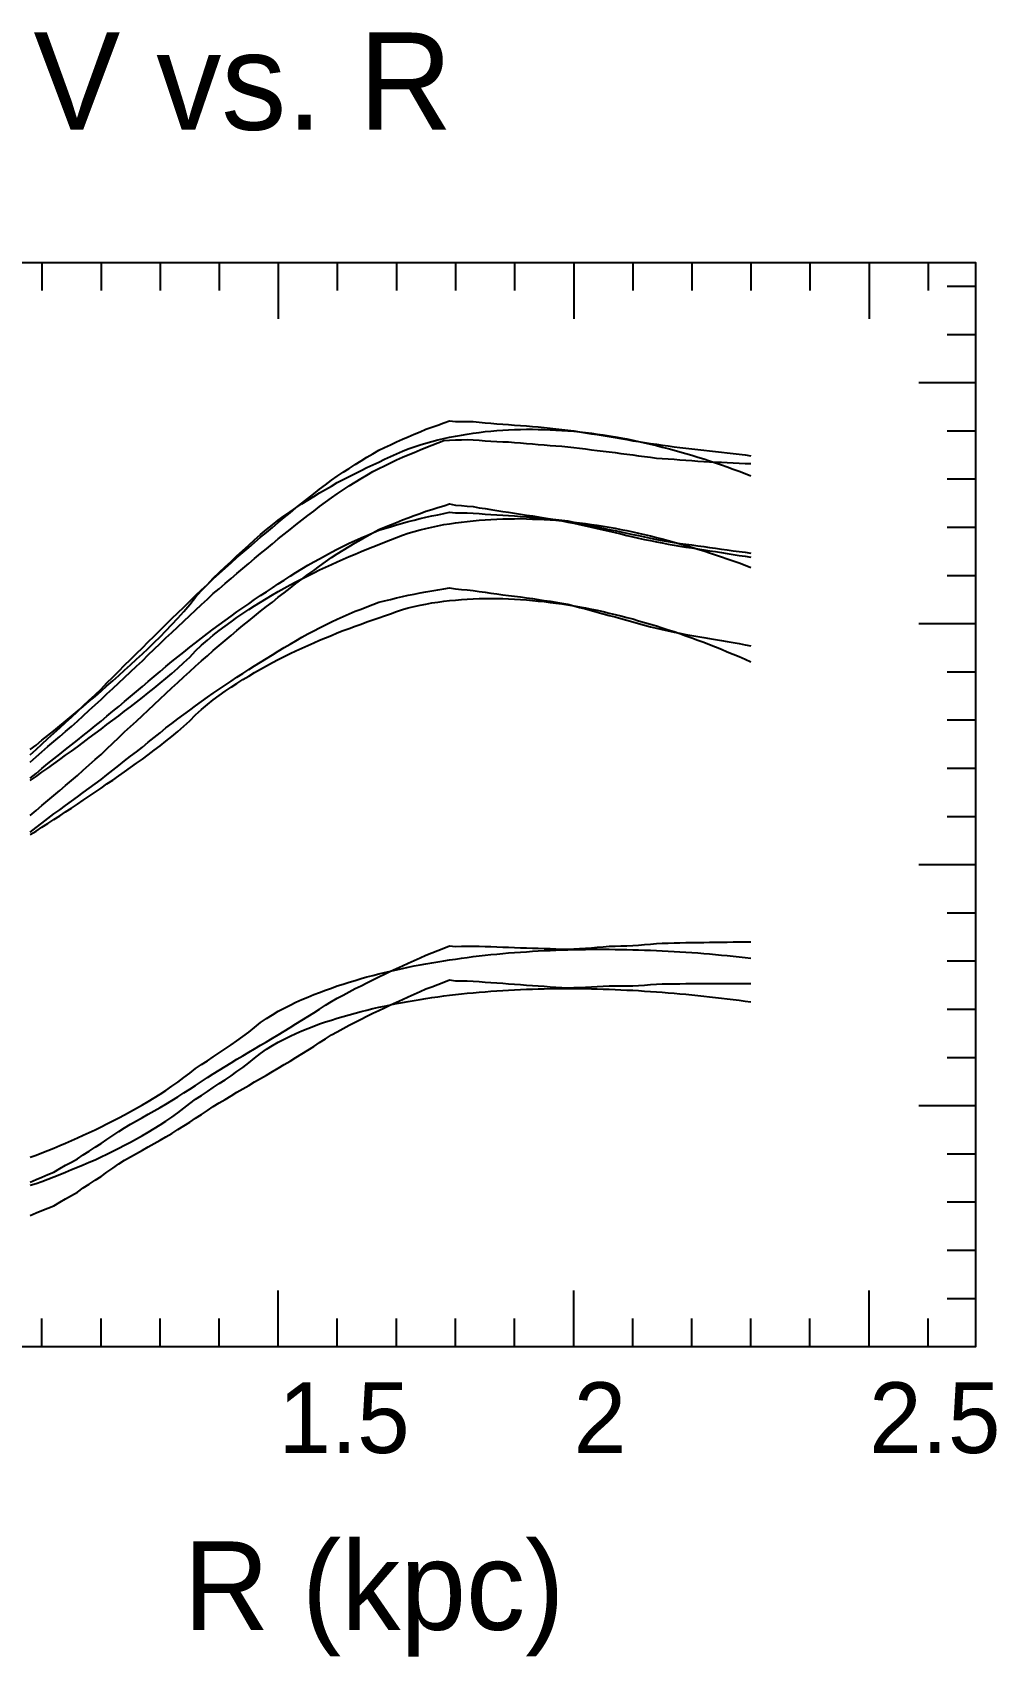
# Model space of a CAD drawing. Extents: x -35 to 182, y -35 to 149.
# Drawn here: x 72.5 to 181.6, y -35 to 148.7 of the extents above; entities that cross this region are included whole.
import ezdxf

# ---------------------------------------------------------------- set-up
doc = ezdxf.new("R2010")
doc.units = 0

msp = doc.modelspace()

# ---------------------------------------------------------------- linework, layer by layer
at = {"color": 0}
for p, q in [((73.55, 122.68), (73.55, 119.48)), ((80.24, 122.68), (80.24, 119.48)), ((86.92, 122.68), (86.92, 119.48)), ((93.61, 122.68), (93.61, 119.48)), ((100.3, 122.68), (100.3, 116.28)), ((106.98, 122.68), (106.98, 119.48)), ((113.67, 122.68), (113.67, 119.48)), ((120.36, 122.68), (120.36, 119.48)), ((127.04, 122.68), (127.04, 119.48)), ((133.73, 122.68), (133.73, 116.28)), ((140.42, 122.68), (140.42, 119.48)), ((147.1, 122.68), (147.1, 119.48)), ((153.79, 122.68), (153.79, 119.48)), ((160.47, 122.68), (160.47, 119.48)), ((167.16, 122.68), (167.16, 116.28)), ((173.85, 122.68), (173.85, 119.48)), ((179.2, 119.95), (176, 119.95)), ((179.2, 114.5), (176, 114.5)), ((179.2, 109.05), (172.8, 109.05)), ((179.2, 103.6), (176, 103.6)), ((179.2, 98.14), (176, 98.14)), ((179.2, 92.69), (176, 92.69)), ((179.2, 87.24), (176, 87.24)), ((179.2, 81.79), (172.8, 81.79)), ((179.2, 76.33), (176, 76.33)), ((179.2, 70.88), (176, 70.88)), ((179.2, 65.43), (176, 65.43)), ((179.2, 59.98), (176, 59.98)), ((179.2, 54.52), (172.8, 54.52)), ((179.2, 49.07), (176, 49.07)), ((179.2, 43.62), (176, 43.62)), ((179.2, 38.17), (176, 38.17)), ((179.2, 32.71), (176, 32.71)), ((179.2, 27.26), (172.8, 27.26)), ((179.2, 21.81), (176, 21.81)), ((179.2, 16.36), (176, 16.36)), ((179.2, 10.9), (176, 10.9)), ((100.3, 0), (100.3, 6.4)), ((133.73, 0), (133.73, 6.4)), ((167.16, 0), (167.16, 6.4)), ((179.2, 5.45), (176, 5.45)), ((73.55, 0), (73.55, 3.2)), ((80.24, 0), (80.24, 3.2)), ((86.92, 0), (86.92, 3.2)), ((93.61, 0), (93.61, 3.2)), ((106.98, 0), (106.98, 3.2)), ((113.67, 0), (113.67, 3.2)), ((120.36, 0), (120.36, 3.2)), ((127.04, 0), (127.04, 3.2)), ((140.42, 0), (140.42, 3.2)), ((147.1, 0), (147.1, 3.2)), ((153.79, 0), (153.79, 3.2)), ((160.47, 0), (160.47, 3.2)), ((173.85, 0), (173.85, 3.2))]:
    msp.add_line(p, q, dxfattribs=at)
msp.add_lwpolyline([(0, 0), (0, 122.68), (179.2, 122.68), (179.2, 0)], close=True, dxfattribs=at)
at = {"color": 4}
for points in [[(72.21, 66.97), (72.88, 67.59), (73.55, 68.19), (74.22, 68.81), (74.89, 69.42), (75.56, 70.03), (76.23, 70.64), (76.89, 71.25), (77.56, 71.86), (78.23, 72.51), (78.9, 73.14), (79.57, 73.78), (80.24, 74.42), (80.91, 75.1), (81.57, 75.77), (82.24, 76.44), (82.91, 77.11), (83.58, 77.76), (84.25, 78.42), (84.92, 79.07), (85.59, 79.74), (86.26, 80.4), (86.92, 81.06), (87.59, 81.73), (88.26, 82.38), (88.93, 83.04), (89.6, 83.68), (90.27, 84.34), (90.94, 84.98), (91.6, 85.62), (92.27, 86.25), (92.94, 86.88), (93.61, 87.49), (94.28, 88.09), (94.95, 88.68), (95.62, 89.28), (96.28, 89.86), (96.95, 90.43), (97.62, 91.01), (98.29, 91.58), (98.96, 92.14), (99.63, 92.7), (100.3, 93.26), (100.97, 93.82), (101.63, 94.36), (102.3, 94.9), (102.97, 95.44), (103.64, 95.98), (104.31, 96.49), (104.98, 97.01), (105.65, 97.52), (106.31, 98.03), (106.98, 98.48), (107.65, 98.93), (108.32, 99.38), (108.99, 99.83), (109.66, 100.22), (110.33, 100.63), (110.99, 101.02), (111.66, 101.42), (112.33, 101.73), (113, 102.04), (113.67, 102.36), (114.34, 102.67), (115.01, 102.95), (115.68, 103.23), (116.34, 103.52), (117.01, 103.8), (117.68, 104.03), (118.35, 104.27), (119.02, 104.51), (119.69, 104.75), (120.36, 104.68), (121.02, 104.67), (121.69, 104.66), (122.36, 104.66), (123.03, 104.59), (123.7, 104.54), (124.37, 104.48), (125.04, 104.43), (125.71, 104.38), (126.37, 104.33), (127.04, 104.28), (127.71, 104.23), (128.38, 104.17), (129.05, 104.12), (129.72, 104.06), (130.39, 104), (131.05, 103.93), (131.72, 103.86), (132.39, 103.79), (133.06, 103.71), (133.73, 103.61), (134.4, 103.5), (135.07, 103.4), (135.73, 103.3), (136.4, 103.2), (137.07, 103.09), (137.74, 102.99), (138.41, 102.88), (139.08, 102.76), (139.75, 102.64), (140.42, 102.51), (141.08, 102.41), (141.75, 102.3), (142.42, 102.2), (143.09, 102.1), (143.76, 102.01), (144.43, 101.92), (145.1, 101.83), (145.76, 101.74), (146.43, 101.66), (147.1, 101.59), (147.77, 101.52), (148.44, 101.44), (149.11, 101.36), (149.78, 101.29), (150.44, 101.2), (151.11, 101.12), (151.78, 101.05), (152.45, 100.97), (153.12, 100.89), (153.79, 100.81)], [(72.21, 64.33), (72.88, 64.88), (73.55, 65.43), (74.22, 65.99), (74.89, 66.54), (75.56, 67.06), (76.23, 67.58), (76.89, 68.11), (77.56, 68.64), (78.23, 69.17), (78.9, 69.7), (79.57, 70.24), (80.24, 70.77), (80.91, 71.34), (81.57, 71.9), (82.24, 72.45), (82.91, 73.01), (83.58, 73.57), (84.25, 74.13), (84.92, 74.69), (85.59, 75.26), (86.26, 75.83), (86.92, 76.4), (87.59, 76.98), (88.26, 77.53), (88.93, 78.06), (89.6, 78.6), (90.27, 79.14), (90.94, 79.66), (91.6, 80.18), (92.27, 80.69), (92.94, 81.2), (93.61, 81.69), (94.28, 82.17), (94.95, 82.65), (95.62, 83.14), (96.28, 83.6), (96.95, 84.06), (97.62, 84.53), (98.29, 84.98), (98.96, 85.43), (99.63, 85.87), (100.3, 86.31), (100.97, 86.75), (101.63, 87.17), (102.3, 87.58), (102.97, 88), (103.64, 88.41), (104.31, 88.79), (104.98, 89.16), (105.65, 89.53), (106.31, 89.91), (106.98, 90.24), (107.65, 90.57), (108.32, 90.9), (108.99, 91.23), (109.66, 91.51), (110.33, 91.8), (110.99, 92.09), (111.66, 92.38), (112.33, 92.57), (113, 92.77), (113.67, 92.98), (114.34, 93.18), (115.01, 93.35), (115.68, 93.52), (116.34, 93.69), (117.01, 93.86), (117.68, 93.99), (118.35, 94.13), (119.02, 94.27), (119.69, 94.41), (120.36, 94.36), (121.02, 94.35), (121.69, 94.33), (122.36, 94.32), (123.03, 94.26), (123.7, 94.21), (124.37, 94.16), (125.04, 94.11), (125.71, 94.07), (126.37, 94.03), (127.04, 93.99), (127.71, 93.94), (128.38, 93.89), (129.05, 93.83), (129.72, 93.78), (130.39, 93.72), (131.05, 93.66), (131.72, 93.6), (132.39, 93.53), (133.06, 93.43), (133.73, 93.3), (134.4, 93.17), (135.07, 93.04), (135.73, 92.9), (136.4, 92.77), (137.07, 92.62), (137.74, 92.48), (138.41, 92.34), (139.08, 92.2), (139.75, 92.06), (140.42, 91.91), (141.08, 91.77), (141.75, 91.63), (142.42, 91.48), (143.09, 91.34), (143.76, 91.22), (144.43, 91.11), (145.1, 91), (145.76, 90.89), (146.43, 90.8), (147.1, 90.71), (147.77, 90.62), (148.44, 90.53), (149.11, 90.44), (149.78, 90.35), (150.44, 90.25), (151.11, 90.16), (151.78, 90.06), (152.45, 89.97), (153.12, 89.88), (153.79, 89.78)], [(72.21, 18.64), (72.88, 18.94), (73.55, 19.21), (74.22, 19.49), (74.89, 19.77), (75.56, 20.18), (76.23, 20.55), (76.89, 20.91), (77.56, 21.29), (78.23, 21.74), (78.9, 22.16), (79.57, 22.59), (80.24, 23.02), (80.91, 23.48), (81.57, 23.93), (82.24, 24.38), (82.91, 24.8), (83.58, 25.18), (84.25, 25.57), (84.92, 25.96), (85.59, 26.34), (86.26, 26.71), (86.92, 27.09), (87.59, 27.46), (88.26, 27.87), (88.93, 28.3), (89.6, 28.73), (90.27, 29.15), (90.94, 29.59), (91.6, 30.03), (92.27, 30.47), (92.94, 30.91), (93.61, 31.32), (94.28, 31.73), (94.95, 32.14), (95.62, 32.54), (96.28, 32.94), (96.95, 33.34), (97.62, 33.73), (98.29, 34.13), (98.96, 34.53), (99.63, 34.92), (100.3, 35.32), (100.97, 35.72), (101.63, 36.13), (102.3, 36.54), (102.97, 36.95), (103.64, 37.36), (104.31, 37.79), (104.98, 38.22), (105.65, 38.65), (106.31, 39.07), (106.98, 39.44), (107.65, 39.8), (108.32, 40.17), (108.99, 40.53), (109.66, 40.86), (110.33, 41.2), (110.99, 41.54), (111.66, 41.87), (112.33, 42.18), (113, 42.49), (113.67, 42.8), (114.34, 43.11), (115.01, 43.42), (115.68, 43.72), (116.34, 44.02), (117.01, 44.33), (117.68, 44.58), (118.35, 44.84), (119.02, 45.11), (119.69, 45.37), (120.36, 45.31), (121.02, 45.33), (121.69, 45.34), (122.36, 45.35), (123.03, 45.32), (123.7, 45.3), (124.37, 45.28), (125.04, 45.25), (125.71, 45.23), (126.37, 45.21), (127.04, 45.19), (127.71, 45.16), (128.38, 45.14), (129.05, 45.12), (129.72, 45.1), (130.39, 45.08), (131.05, 45.05), (131.72, 45.03), (132.39, 45), (133.06, 45.01), (133.73, 45.04), (134.4, 45.08), (135.07, 45.11), (135.73, 45.16), (136.4, 45.21), (137.07, 45.27), (137.74, 45.32), (138.41, 45.35), (139.08, 45.37), (139.75, 45.38), (140.42, 45.4), (141.08, 45.44), (141.75, 45.51), (142.42, 45.57), (143.09, 45.63), (143.76, 45.66), (144.43, 45.68), (145.1, 45.7), (145.76, 45.72), (146.43, 45.73), (147.1, 45.74), (147.77, 45.75), (148.44, 45.76), (149.11, 45.77), (149.78, 45.78), (150.44, 45.79), (151.11, 45.8), (151.78, 45.81), (152.45, 45.82), (153.12, 45.83), (153.79, 45.84)]]:
    msp.add_lwpolyline(points, dxfattribs=at)
at = {"color": 3}
for points in [[(72.21, 67.58), (72.88, 68.07), (73.55, 68.62), (74.22, 69.15), (74.89, 69.69), (75.56, 70.25), (76.23, 70.78), (76.89, 71.34), (77.56, 71.9), (78.23, 72.45), (78.9, 73.03), (79.57, 73.59), (80.24, 74.17), (80.91, 74.78), (81.57, 75.35), (82.24, 75.96), (82.91, 76.55), (83.58, 77.16), (84.25, 77.78), (84.92, 78.39), (85.59, 79.02), (86.26, 79.67), (86.92, 80.33), (87.59, 81), (88.26, 81.7), (88.93, 82.42), (89.6, 83.19), (90.27, 83.97), (90.94, 84.79), (91.6, 85.55), (92.27, 86.26), (92.94, 86.96), (93.61, 87.6), (94.28, 88.24), (94.95, 88.86), (95.62, 89.48), (96.28, 90.08), (96.95, 90.68), (97.62, 91.3), (98.29, 91.9), (98.96, 92.46), (99.63, 92.99), (100.3, 93.51), (100.97, 93.99), (101.63, 94.47), (102.3, 94.92), (102.97, 95.36), (103.64, 95.79), (104.31, 96.2), (104.98, 96.61), (105.65, 97), (106.31, 97.38), (106.98, 97.76), (107.65, 98.11), (108.32, 98.46), (108.99, 98.8), (109.66, 99.13), (110.33, 99.47), (110.99, 99.77), (111.66, 100.09), (112.33, 100.4), (113, 100.71), (113.67, 101.02), (114.34, 101.31), (115.01, 101.57), (115.68, 101.81), (116.34, 102.03), (117.01, 102.23), (117.68, 102.42), (118.35, 102.59), (119.02, 102.75), (119.69, 102.89), (120.36, 103.03), (121.02, 103.15), (121.69, 103.26), (122.36, 103.36), (123.03, 103.45), (123.7, 103.53), (124.37, 103.6), (125.04, 103.65), (125.71, 103.7), (126.37, 103.74), (127.04, 103.77), (127.71, 103.79), (128.38, 103.8), (129.05, 103.8), (129.72, 103.79), (130.39, 103.77), (131.05, 103.75), (131.72, 103.71), (132.39, 103.67), (133.06, 103.62), (133.73, 103.57), (134.4, 103.5), (135.07, 103.43), (135.73, 103.34), (136.4, 103.26), (137.07, 103.16), (137.74, 103.05), (138.41, 102.94), (139.08, 102.82), (139.75, 102.7), (140.42, 102.56), (141.08, 102.42), (141.75, 102.27), (142.42, 102.12), (143.09, 101.96), (143.76, 101.79), (144.43, 101.62), (145.1, 101.44), (145.76, 101.25), (146.43, 101.06), (147.1, 100.86), (147.77, 100.65), (148.44, 100.44), (149.11, 100.22), (149.78, 100), (150.44, 99.77), (151.11, 99.54), (151.78, 99.3), (152.45, 99.05), (153.12, 98.8), (153.79, 98.55)], [(72.21, 64.07), (72.88, 64.51), (73.55, 65.01), (74.22, 65.48), (74.89, 65.96), (75.56, 66.45), (76.23, 66.92), (76.89, 67.4), (77.56, 67.89), (78.23, 68.38), (78.9, 68.88), (79.57, 69.37), (80.24, 69.87), (80.91, 70.4), (81.57, 70.88), (82.24, 71.4), (82.91, 71.9), (83.58, 72.42), (84.25, 72.95), (84.92, 73.46), (85.59, 73.98), (86.26, 74.52), (86.92, 75.07), (87.59, 75.62), (88.26, 76.19), (88.93, 76.78), (89.6, 77.41), (90.27, 78.04), (90.94, 78.73), (91.6, 79.37), (92.27, 79.96), (92.94, 80.52), (93.61, 81.04), (94.28, 81.54), (94.95, 82.03), (95.62, 82.5), (96.28, 82.96), (96.95, 83.4), (97.62, 83.83), (98.29, 84.26), (98.96, 84.66), (99.63, 85.06), (100.3, 85.45), (100.97, 85.82), (101.63, 86.19), (102.3, 86.54), (102.97, 86.89), (103.64, 87.23), (104.31, 87.56), (104.98, 87.89), (105.65, 88.2), (106.31, 88.51), (106.98, 88.82), (107.65, 89.11), (108.32, 89.4), (108.99, 89.69), (109.66, 89.96), (110.33, 90.24), (110.99, 90.5), (111.66, 90.76), (112.33, 91.03), (113, 91.3), (113.67, 91.57), (114.34, 91.81), (115.01, 92.04), (115.68, 92.24), (116.34, 92.42), (117.01, 92.59), (117.68, 92.74), (118.35, 92.87), (119.02, 93.01), (119.69, 93.11), (120.36, 93.21), (121.02, 93.3), (121.69, 93.38), (122.36, 93.46), (123.03, 93.52), (123.7, 93.57), (124.37, 93.61), (125.04, 93.64), (125.71, 93.66), (126.37, 93.68), (127.04, 93.68), (127.71, 93.69), (128.38, 93.67), (129.05, 93.65), (129.72, 93.62), (130.39, 93.59), (131.05, 93.55), (131.72, 93.5), (132.39, 93.44), (133.06, 93.38), (133.73, 93.3), (134.4, 93.22), (135.07, 93.14), (135.73, 93.04), (136.4, 92.94), (137.07, 92.83), (137.74, 92.72), (138.41, 92.6), (139.08, 92.47), (139.75, 92.34), (140.42, 92.2), (141.08, 92.05), (141.75, 91.9), (142.42, 91.74), (143.09, 91.57), (143.76, 91.4), (144.43, 91.22), (145.1, 91.04), (145.76, 90.85), (146.43, 90.66), (147.1, 90.46), (147.77, 90.25), (148.44, 90.04), (149.11, 89.83), (149.78, 89.61), (150.44, 89.38), (151.11, 89.15), (151.78, 88.92), (152.45, 88.68), (153.12, 88.43), (153.79, 88.18)], [(72.21, 21.47), (72.88, 21.7), (73.55, 21.95), (74.22, 22.23), (74.89, 22.49), (75.56, 22.77), (76.23, 23.06), (76.89, 23.37), (77.56, 23.65), (78.23, 23.94), (78.9, 24.26), (79.57, 24.57), (80.24, 24.89), (80.91, 25.22), (81.57, 25.58), (82.24, 25.91), (82.91, 26.25), (83.58, 26.62), (84.25, 26.99), (84.92, 27.37), (85.59, 27.76), (86.26, 28.18), (86.92, 28.59), (87.59, 29.02), (88.26, 29.48), (88.93, 29.96), (89.6, 30.48), (90.27, 30.98), (90.94, 31.48), (91.6, 31.93), (92.27, 32.37), (92.94, 32.82), (93.61, 33.26), (94.28, 33.71), (94.95, 34.16), (95.62, 34.64), (96.28, 35.11), (96.95, 35.61), (97.62, 36.15), (98.29, 36.68), (98.96, 37.16), (99.63, 37.58), (100.3, 37.97), (100.97, 38.33), (101.63, 38.66), (102.3, 38.99), (102.97, 39.29), (103.64, 39.58), (104.31, 39.85), (104.98, 40.11), (105.65, 40.36), (106.31, 40.6), (106.98, 40.83), (107.65, 41.05), (108.32, 41.26), (108.99, 41.46), (109.66, 41.66), (110.33, 41.85), (110.99, 42.02), (111.66, 42.19), (112.33, 42.36), (113, 42.52), (113.67, 42.67), (114.34, 42.82), (115.01, 42.96), (115.68, 43.09), (116.34, 43.22), (117.01, 43.34), (117.68, 43.46), (118.35, 43.57), (119.02, 43.68), (119.69, 43.79), (120.36, 43.88), (121.02, 43.97), (121.69, 44.06), (122.36, 44.15), (123.03, 44.23), (123.7, 44.3), (124.37, 44.38), (125.04, 44.44), (125.71, 44.5), (126.37, 44.56), (127.04, 44.62), (127.71, 44.67), (128.38, 44.71), (129.05, 44.76), (129.72, 44.79), (130.39, 44.83), (131.05, 44.86), (131.72, 44.89), (132.39, 44.91), (133.06, 44.93), (133.73, 44.95), (134.4, 44.96), (135.07, 44.97), (135.73, 44.98), (136.4, 44.98), (137.07, 44.98), (137.74, 44.98), (138.41, 44.97), (139.08, 44.96), (139.75, 44.95), (140.42, 44.93), (141.08, 44.91), (141.75, 44.89), (142.42, 44.87), (143.09, 44.84), (143.76, 44.8), (144.43, 44.77), (145.1, 44.73), (145.76, 44.69), (146.43, 44.65), (147.1, 44.6), (147.77, 44.56), (148.44, 44.5), (149.11, 44.45), (149.78, 44.39), (150.44, 44.33), (151.11, 44.27), (151.78, 44.2), (152.45, 44.13), (153.12, 44.06), (153.79, 43.99)]]:
    msp.add_lwpolyline(points, dxfattribs=at)
at = {"color": 6}
for points in [[(72.21, 66.15), (72.88, 66.74), (73.55, 67.33), (74.22, 67.91), (74.89, 68.48), (75.56, 69.04), (76.23, 69.61), (76.89, 70.18), (77.56, 70.79), (78.23, 71.4), (78.9, 72.01), (79.57, 72.62), (80.24, 73.24), (80.91, 73.86), (81.57, 74.48), (82.24, 75.1), (82.91, 75.73), (83.58, 76.36), (84.25, 76.99), (84.92, 77.62), (85.59, 78.27), (86.26, 78.92), (86.92, 79.56), (87.59, 80.2), (88.26, 80.83), (88.93, 81.46), (89.6, 82.09), (90.27, 82.72), (90.94, 83.34), (91.6, 83.97), (92.27, 84.59), (92.94, 85.22), (93.61, 85.77), (94.28, 86.34), (94.95, 86.92), (95.62, 87.49), (96.28, 88.06), (96.95, 88.62), (97.62, 89.19), (98.29, 89.75), (98.96, 90.29), (99.63, 90.84), (100.3, 91.39), (100.97, 91.93), (101.63, 92.46), (102.3, 92.99), (102.97, 93.52), (103.64, 94.03), (104.31, 94.54), (104.98, 95.05), (105.65, 95.56), (106.31, 96.03), (106.98, 96.5), (107.65, 96.96), (108.32, 97.42), (108.99, 97.83), (109.66, 98.22), (110.33, 98.62), (110.99, 99.02), (111.66, 99.36), (112.33, 99.68), (113, 100.01), (113.67, 100.34), (114.34, 100.63), (115.01, 100.91), (115.68, 101.19), (116.34, 101.47), (117.01, 101.73), (117.68, 102), (118.35, 102.27), (119.02, 102.54), (119.69, 102.56), (120.36, 102.59), (121.02, 102.61), (121.69, 102.63), (122.36, 102.59), (123.03, 102.55), (123.7, 102.51), (124.37, 102.47), (125.04, 102.43), (125.71, 102.39), (126.37, 102.36), (127.04, 102.32), (127.71, 102.26), (128.38, 102.2), (129.05, 102.14), (129.72, 102.08), (130.39, 102.03), (131.05, 101.98), (131.72, 101.93), (132.39, 101.88), (133.06, 101.8), (133.73, 101.72), (134.4, 101.65), (135.07, 101.57), (135.73, 101.49), (136.4, 101.41), (137.07, 101.33), (137.74, 101.25), (138.41, 101.16), (139.08, 101.07), (139.75, 100.99), (140.42, 100.9), (141.08, 100.81), (141.75, 100.72), (142.42, 100.63), (143.09, 100.53), (143.76, 100.5), (144.43, 100.45), (145.1, 100.4), (145.76, 100.35), (146.43, 100.3), (147.1, 100.25), (147.77, 100.2), (148.44, 100.16), (149.11, 100.12), (149.78, 100.09), (150.44, 100.06), (151.11, 100.03), (151.78, 100), (152.45, 99.97), (153.12, 99.94), (153.79, 99.91)], [(72.21, 14.87), (72.88, 15.16), (73.55, 15.43), (74.22, 15.69), (74.89, 15.96), (75.56, 16.38), (76.23, 16.76), (76.89, 17.13), (77.56, 17.51), (78.23, 17.98), (78.9, 18.42), (79.57, 18.86), (80.24, 19.29), (80.91, 19.77), (81.57, 20.24), (82.24, 20.7), (82.91, 21.12), (83.58, 21.51), (84.25, 21.89), (84.92, 22.27), (85.59, 22.65), (86.26, 23.02), (86.92, 23.38), (87.59, 23.75), (88.26, 24.16), (88.93, 24.58), (89.6, 25.01), (90.27, 25.43), (90.94, 25.87), (91.6, 26.31), (92.27, 26.75), (92.94, 27.19), (93.61, 27.6), (94.28, 28), (94.95, 28.4), (95.62, 28.8), (96.28, 29.19), (96.95, 29.58), (97.62, 29.97), (98.29, 30.36), (98.96, 30.76), (99.63, 31.15), (100.3, 31.54), (100.97, 31.93), (101.63, 32.34), (102.3, 32.75), (102.97, 33.16), (103.64, 33.57), (104.31, 34), (104.98, 34.43), (105.65, 34.86), (106.31, 35.29), (106.98, 35.66), (107.65, 36.02), (108.32, 36.38), (108.99, 36.74), (109.66, 37.07), (110.33, 37.4), (110.99, 37.74), (111.66, 38.07), (112.33, 38.37), (113, 38.68), (113.67, 38.98), (114.34, 39.29), (115.01, 39.59), (115.68, 39.89), (116.34, 40.2), (117.01, 40.5), (117.68, 40.74), (118.35, 41), (119.02, 41.26), (119.69, 41.52), (120.36, 41.43), (121.02, 41.41), (121.69, 41.4), (122.36, 41.39), (123.03, 41.32), (123.7, 41.27), (124.37, 41.22), (125.04, 41.18), (125.71, 41.13), (126.37, 41.08), (127.04, 41.03), (127.71, 40.98), (128.38, 40.93), (129.05, 40.88), (129.72, 40.84), (130.39, 40.79), (131.05, 40.74), (131.72, 40.69), (132.39, 40.64), (133.06, 40.63), (133.73, 40.64), (134.4, 40.66), (135.07, 40.68), (135.73, 40.72), (136.4, 40.76), (137.07, 40.8), (137.74, 40.84), (138.41, 40.86), (139.08, 40.86), (139.75, 40.86), (140.42, 40.86), (141.08, 40.89), (141.75, 40.94), (142.42, 41), (143.09, 41.05), (143.76, 41.07), (144.43, 41.08), (145.1, 41.09), (145.76, 41.09), (146.43, 41.1), (147.1, 41.1), (147.77, 41.1), (148.44, 41.1), (149.11, 41.1), (149.78, 41.1), (150.44, 41.1), (151.11, 41.1), (151.78, 41.1), (152.45, 41.1), (153.12, 41.1), (153.79, 41.1)]]:
    msp.add_lwpolyline(points, dxfattribs=at)
at = {"color": 1}
msp.add_lwpolyline([(72.21, 60.11), (72.88, 60.67), (73.55, 61.24), (74.22, 61.8), (74.89, 62.37), (75.56, 62.93), (76.23, 63.5), (76.89, 64.06), (77.56, 64.63), (78.23, 65.23), (78.9, 65.83), (79.57, 66.43), (80.24, 67.02), (80.91, 67.67), (81.57, 68.3), (82.24, 68.94), (82.91, 69.57), (83.58, 70.18), (84.25, 70.8), (84.92, 71.42), (85.59, 72.04), (86.26, 72.67), (86.92, 73.3), (87.59, 73.93), (88.26, 74.55), (88.93, 75.16), (89.6, 75.78), (90.27, 76.39), (90.94, 77), (91.6, 77.59), (92.27, 78.19), (92.94, 78.79), (93.61, 79.36), (94.28, 79.92), (94.95, 80.48), (95.62, 81.04), (96.28, 81.59), (96.95, 82.13), (97.62, 82.67), (98.29, 83.21), (98.96, 83.74), (99.63, 84.26), (100.3, 84.79), (100.97, 85.31), (101.63, 85.82), (102.3, 86.34), (102.97, 86.85), (103.64, 87.36), (104.31, 87.84), (104.98, 88.33), (105.65, 88.81), (106.31, 89.29), (106.98, 89.71), (107.65, 90.13), (108.32, 90.55), (108.99, 90.97), (109.66, 91.33), (110.33, 91.7), (110.99, 92.07), (111.66, 92.45), (112.33, 92.71), (113, 92.99), (113.67, 93.27), (114.34, 93.55), (115.01, 93.79), (115.68, 94.04), (116.34, 94.29), (117.01, 94.55), (117.68, 94.74), (118.35, 94.95), (119.02, 95.15), (119.69, 95.36), (120.36, 95.23), (121.02, 95.17), (121.69, 95.11), (122.36, 95.05), (123.03, 94.93), (123.7, 94.82), (124.37, 94.71), (125.04, 94.6), (125.71, 94.51), (126.37, 94.41), (127.04, 94.31), (127.71, 94.21), (128.38, 94.1), (129.05, 94), (129.72, 93.89), (130.39, 93.79), (131.05, 93.67), (131.72, 93.55), (132.39, 93.44), (133.06, 93.31), (133.73, 93.16), (134.4, 93.01), (135.07, 92.86), (135.73, 92.72), (136.4, 92.57), (137.07, 92.43), (137.74, 92.28), (138.41, 92.12), (139.08, 91.96), (139.75, 91.8), (140.42, 91.63), (141.08, 91.49), (141.75, 91.35), (142.42, 91.21), (143.09, 91.07), (143.76, 90.94), (144.43, 90.82), (145.1, 90.7), (145.76, 90.58), (146.43, 90.47), (147.1, 90.37), (147.77, 90.27), (148.44, 90.17), (149.11, 90.06), (149.78, 89.96), (150.44, 89.85), (151.11, 89.74), (151.78, 89.64), (152.45, 89.54), (153.12, 89.44), (153.79, 89.33)], dxfattribs=at)
at = {"color": 2}
for points in [[(72.21, 60.11), (72.88, 60.67), (73.55, 61.24), (74.22, 61.8), (74.89, 62.37), (75.56, 62.93), (76.23, 63.5), (76.89, 64.06), (77.56, 64.63), (78.23, 65.23), (78.9, 65.83), (79.57, 66.43), (80.24, 67.02), (80.91, 67.67), (81.57, 68.3), (82.24, 68.94), (82.91, 69.57), (83.58, 70.18), (84.25, 70.8), (84.92, 71.42), (85.59, 72.04), (86.26, 72.67), (86.92, 73.3), (87.59, 73.93), (88.26, 74.55), (88.93, 75.16), (89.6, 75.78), (90.27, 76.39), (90.94, 77), (91.6, 77.59), (92.27, 78.19), (92.94, 78.79), (93.61, 79.36), (94.28, 79.92), (94.95, 80.48), (95.62, 81.04), (96.28, 81.59), (96.95, 82.13), (97.62, 82.67), (98.29, 83.21), (98.96, 83.74), (99.63, 84.26), (100.3, 84.79), (100.97, 85.31), (101.63, 85.82), (102.3, 86.34), (102.97, 86.85), (103.64, 87.36), (104.31, 87.84), (104.98, 88.33), (105.65, 88.81), (106.31, 89.29), (106.98, 89.71), (107.65, 90.13), (108.32, 90.55), (108.99, 90.97), (109.66, 91.33), (110.33, 91.7), (110.99, 92.07), (111.66, 92.45), (112.33, 92.71), (113, 92.99), (113.67, 93.27), (114.34, 93.55), (115.01, 93.79), (115.68, 94.04), (116.34, 94.29), (117.01, 94.55), (117.68, 94.74), (118.35, 94.95), (119.02, 95.15), (119.69, 95.36), (120.36, 95.23), (121.02, 95.17), (121.69, 95.11), (122.36, 95.05), (123.03, 94.93), (123.7, 94.82), (124.37, 94.71), (125.04, 94.6), (125.71, 94.51), (126.37, 94.41), (127.04, 94.31), (127.71, 94.21), (128.38, 94.1), (129.05, 94), (129.72, 93.89), (130.39, 93.79), (131.05, 93.67), (131.72, 93.55), (132.39, 93.44), (133.06, 93.31), (133.73, 93.16), (134.4, 93.01), (135.07, 92.86), (135.73, 92.72), (136.4, 92.57), (137.07, 92.43), (137.74, 92.28), (138.41, 92.12), (139.08, 91.96), (139.75, 91.8), (140.42, 91.63), (141.08, 91.49), (141.75, 91.35), (142.42, 91.21), (143.09, 91.07), (143.76, 90.94), (144.43, 90.82), (145.1, 90.7), (145.76, 90.58), (146.43, 90.47), (147.1, 90.37), (147.77, 90.27), (148.44, 90.17), (149.11, 90.06), (149.78, 89.96), (150.44, 89.85), (151.11, 89.74), (151.78, 89.64), (152.45, 89.54), (153.12, 89.44), (153.79, 89.33)], [(72.21, 57.96), (72.88, 58.34), (73.55, 58.8), (74.22, 59.21), (74.89, 59.65), (75.56, 60.09), (76.23, 60.52), (76.89, 60.95), (77.56, 61.4), (78.23, 61.84), (78.9, 62.29), (79.57, 62.74), (80.24, 63.19), (80.91, 63.69), (81.57, 64.12), (82.24, 64.6), (82.91, 65.06), (83.58, 65.54), (84.25, 66.02), (84.92, 66.5), (85.59, 66.98), (86.26, 67.49), (86.92, 68), (87.59, 68.52), (88.26, 69.06), (88.93, 69.61), (89.6, 70.22), (90.27, 70.82), (90.94, 71.5), (91.6, 72.11), (92.27, 72.68), (92.94, 73.21), (93.61, 73.7), (94.28, 74.17), (94.95, 74.62), (95.62, 75.06), (96.28, 75.48), (96.95, 75.89), (97.62, 76.28), (98.29, 76.68), (98.96, 77.04), (99.63, 77.4), (100.3, 77.75), (100.97, 78.09), (101.63, 78.43), (102.3, 78.74), (102.97, 79.05), (103.64, 79.36), (104.31, 79.65), (104.98, 79.94), (105.65, 80.22), (106.31, 80.49), (106.98, 80.77), (107.65, 81.02), (108.32, 81.28), (108.99, 81.53), (109.66, 81.76), (110.33, 82.01), (110.99, 82.24), (111.66, 82.47), (112.33, 82.7), (113, 82.94), (113.67, 83.18), (114.34, 83.4), (115.01, 83.59), (115.68, 83.76), (116.34, 83.9), (117.01, 84.03), (117.68, 84.15), (118.35, 84.25), (119.02, 84.35), (119.69, 84.42), (120.36, 84.48), (121.02, 84.54), (121.69, 84.58), (122.36, 84.61), (123.03, 84.64), (123.7, 84.65), (124.37, 84.66), (125.04, 84.65), (125.71, 84.64), (126.37, 84.62), (127.04, 84.58), (127.71, 84.55), (128.38, 84.5), (129.05, 84.44), (129.72, 84.37), (130.39, 84.3), (131.05, 84.22), (131.72, 84.13), (132.39, 84.04), (133.06, 83.94), (133.73, 83.83), (134.4, 83.71), (135.07, 83.59), (135.73, 83.45), (136.4, 83.32), (137.07, 83.17), (137.74, 83.01), (138.41, 82.85), (139.08, 82.69), (139.75, 82.52), (140.42, 82.34), (141.08, 82.15), (141.75, 81.96), (142.42, 81.76), (143.09, 81.55), (143.76, 81.35), (144.43, 81.13), (145.1, 80.91), (145.76, 80.68), (146.43, 80.44), (147.1, 80.2), (147.77, 79.95), (148.44, 79.7), (149.11, 79.45), (149.78, 79.18), (150.44, 78.92), (151.11, 78.64), (151.78, 78.37), (152.45, 78.08), (153.12, 77.8), (153.79, 77.51)], [(72.21, 18.3), (72.88, 18.5), (73.55, 18.73), (74.22, 18.99), (74.89, 19.23), (75.56, 19.49), (76.23, 19.76), (76.89, 20.06), (77.56, 20.32), (78.23, 20.59), (78.9, 20.9), (79.57, 21.18), (80.24, 21.5), (80.91, 21.81), (81.57, 22.16), (82.24, 22.48), (82.91, 22.81), (83.58, 23.18), (84.25, 23.53), (84.92, 23.9), (85.59, 24.29), (86.26, 24.71), (86.92, 25.11), (87.59, 25.53), (88.26, 26), (88.93, 26.48), (89.6, 27), (90.27, 27.52), (90.94, 28.01), (91.6, 28.46), (92.27, 28.9), (92.94, 29.35), (93.61, 29.78), (94.28, 30.23), (94.95, 30.68), (95.62, 31.15), (96.28, 31.62), (96.95, 32.12), (97.62, 32.68), (98.29, 33.21), (98.96, 33.68), (99.63, 34.1), (100.3, 34.49), (100.97, 34.83), (101.63, 35.15), (102.3, 35.46), (102.97, 35.74), (103.64, 36.02), (104.31, 36.27), (104.98, 36.53), (105.65, 36.76), (106.31, 36.97), (106.98, 37.19), (107.65, 37.39), (108.32, 37.58), (108.99, 37.76), (109.66, 37.94), (110.33, 38.11), (110.99, 38.27), (111.66, 38.42), (112.33, 38.56), (113, 38.71), (113.67, 38.84), (114.34, 38.97), (115.01, 39.09), (115.68, 39.2), (116.34, 39.31), (117.01, 39.41), (117.68, 39.51), (118.35, 39.6), (119.02, 39.7), (119.69, 39.78), (120.36, 39.86), (121.02, 39.93), (121.69, 40), (122.36, 40.06), (123.03, 40.12), (123.7, 40.18), (124.37, 40.23), (125.04, 40.28), (125.71, 40.32), (126.37, 40.36), (127.04, 40.4), (127.71, 40.43), (128.38, 40.46), (129.05, 40.48), (129.72, 40.5), (130.39, 40.52), (131.05, 40.53), (131.72, 40.54), (132.39, 40.54), (133.06, 40.55), (133.73, 40.54), (134.4, 40.54), (135.07, 40.53), (135.73, 40.52), (136.4, 40.5), (137.07, 40.48), (137.74, 40.46), (138.41, 40.44), (139.08, 40.41), (139.75, 40.37), (140.42, 40.34), (141.08, 40.3), (141.75, 40.26), (142.42, 40.22), (143.09, 40.17), (143.76, 40.12), (144.43, 40.07), (145.1, 40.01), (145.76, 39.95), (146.43, 39.89), (147.1, 39.82), (147.77, 39.76), (148.44, 39.69), (149.11, 39.61), (149.78, 39.54), (150.44, 39.46), (151.11, 39.38), (151.78, 39.29), (152.45, 39.21), (153.12, 39.12), (153.79, 39.02)]]:
    msp.add_lwpolyline(points, dxfattribs=at)
at = {"color": 5}
msp.add_lwpolyline([(72.21, 58.24), (72.88, 58.75), (73.55, 59.26), (74.22, 59.77), (74.89, 60.29), (75.56, 60.76), (76.23, 61.25), (76.89, 61.73), (77.56, 62.21), (78.23, 62.71), (78.9, 63.2), (79.57, 63.69), (80.24, 64.19), (80.91, 64.72), (81.57, 65.24), (82.24, 65.76), (82.91, 66.28), (83.58, 66.81), (84.25, 67.33), (84.92, 67.86), (85.59, 68.39), (86.26, 68.93), (86.92, 69.47), (87.59, 70.01), (88.26, 70.52), (88.93, 71.03), (89.6, 71.53), (90.27, 72.03), (90.94, 72.52), (91.6, 73), (92.27, 73.48), (92.94, 73.95), (93.61, 74.41), (94.28, 74.86), (94.95, 75.31), (95.62, 75.75), (96.28, 76.19), (96.95, 76.61), (97.62, 77.04), (98.29, 77.47), (98.96, 77.88), (99.63, 78.29), (100.3, 78.7), (100.97, 79.11), (101.63, 79.5), (102.3, 79.88), (102.97, 80.27), (103.64, 80.65), (104.31, 81), (104.98, 81.34), (105.65, 81.68), (106.31, 82.02), (106.98, 82.32), (107.65, 82.62), (108.32, 82.92), (108.99, 83.22), (109.66, 83.47), (110.33, 83.73), (110.99, 83.99), (111.66, 84.24), (112.33, 84.4), (113, 84.56), (113.67, 84.73), (114.34, 84.9), (115.01, 85.03), (115.68, 85.16), (116.34, 85.3), (117.01, 85.43), (117.68, 85.53), (118.35, 85.64), (119.02, 85.74), (119.69, 85.85), (120.36, 85.74), (121.02, 85.69), (121.69, 85.63), (122.36, 85.57), (123.03, 85.46), (123.7, 85.36), (124.37, 85.27), (125.04, 85.17), (125.71, 85.09), (126.37, 85), (127.04, 84.92), (127.71, 84.83), (128.38, 84.73), (129.05, 84.64), (129.72, 84.55), (130.39, 84.45), (131.05, 84.35), (131.72, 84.24), (132.39, 84.14), (133.06, 84), (133.73, 83.83), (134.4, 83.65), (135.07, 83.48), (135.73, 83.3), (136.4, 83.12), (137.07, 82.93), (137.74, 82.75), (138.41, 82.57), (139.08, 82.39), (139.75, 82.2), (140.42, 82.02), (141.08, 81.84), (141.75, 81.66), (142.42, 81.47), (143.09, 81.29), (143.76, 81.14), (144.43, 81), (145.1, 80.86), (145.76, 80.72), (146.43, 80.6), (147.1, 80.48), (147.77, 80.37), (148.44, 80.26), (149.11, 80.14), (149.78, 80.02), (150.44, 79.9), (151.11, 79.78), (151.78, 79.67), (152.45, 79.55), (153.12, 79.43), (153.79, 79.32)], dxfattribs=at)

# ---------------------------------------------------------------- texts
at = {"color": 0}
for s, height, p in [('V vs. R', 11, (72.6, 137.68)), ('1.5', 8, (100.3, -12)), ('2', 8, (133.73, -12)), ('2.5', 8, (167.16, -12)), ('R (kpc)', 10, (89.6, -32))]:
    msp.add_text(s, height=height, dxfattribs=at).set_placement(p)

doc.saveas('drawing.dxf')
